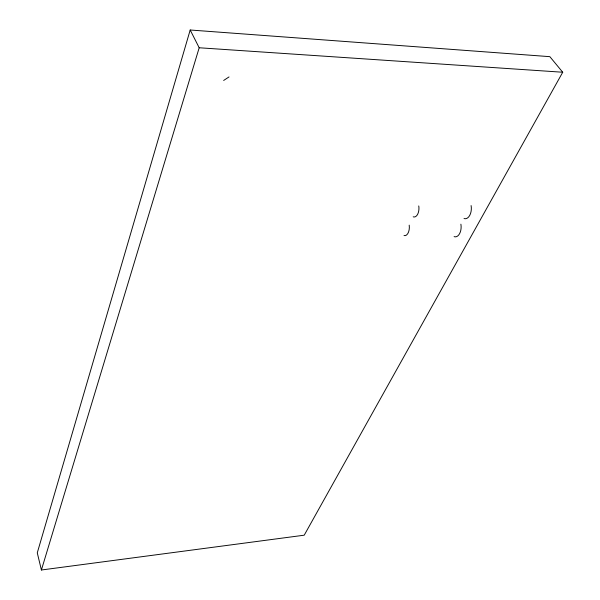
<?xml version="1.0" encoding="UTF-8"?>
<svg xmlns="http://www.w3.org/2000/svg" width="600" height="600" viewBox="0 0 600 600"><rect width="100%" height="100%" fill="white"/><g stroke="black" fill="none" stroke-linecap="round" stroke-linejoin="round"><path stroke-width="0.9" d="M190.192 30L37.275 552.84L41.407 570L304.222 535.192L562.725 72.24L549.84 56.662L190.192 30L199.185 47.767L41.407 570M223.657 80.453L229.013 76.935M199.185 47.767L562.725 72.24M471.097 205.567A9.975 5.925 -88.3 0 1 469.732 215.385A9.975 5.925 -88.3 0 1 464.025 218.535M460.89 224.183A9.69 5.692 -89.1 0 1 459.585 233.692A9.69 5.692 -89.1 0 1 454.103 236.625M418.755 205.942A8.4 4.657 -88.7 0 1 417.683 214.192A8.4 4.657 -88.7 0 1 413.197 216.81M409.2 225.142A8.272 4.53 -89.5 0 1 404.018 235.56"/></g></svg>
